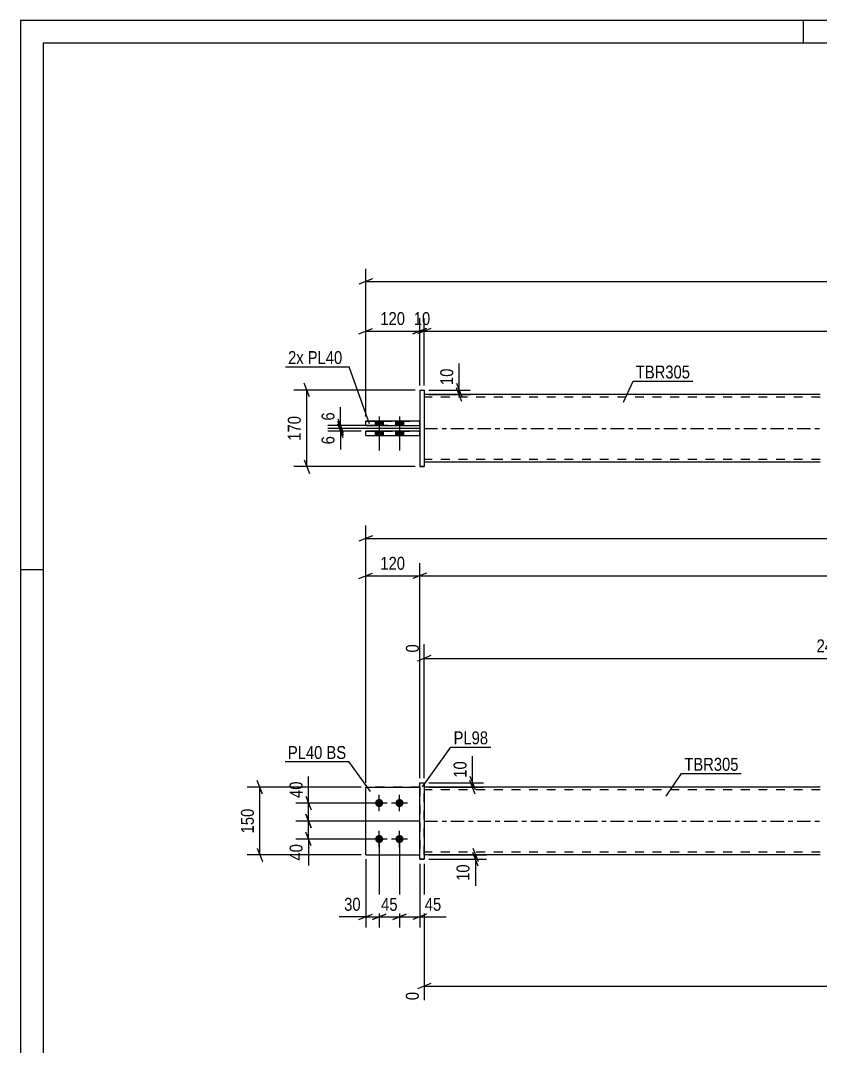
# Model space of a CAD drawing. Header units: millimetres. Extents: x 0 to 594, y 0 to 420.
# Drawn here: x 0 to 177.8, y 192.2 to 420 of the extents above; entities that cross this region are included whole.
import ezdxf

# ---------------------------------------------------------------- set-up
doc = ezdxf.new("R2010")
doc.units = ezdxf.units.MM
doc.linetypes.add('DXK_LINE_DOT2', pattern=[3.9198, 1.9599, -1.9599])
doc.linetypes.add('DXK_LINE_DOT3', pattern=[5.9187, 2.979, -0.9799, 0.9799, -0.9799])
doc.styles.add('Arial Narrow', font='ARIALN.TTF', dxfattribs={"height": 0.2})

# ---------------------------------------------------------------- blocks, each defined once
blk = doc.blocks.new('Unknown-580609718-1130')
at = {"color": 5, "linetype": 'Continuous'}
for p, q in [((594, 420), (0, 420)), ((0, 420), (0, 0)), ((174, 415), (174, 420)), ((589, 415), (5, 415)), ((5, 415), (5, 5)), ((5, 298), (0, 298))]:
    blk.add_line(p, q, dxfattribs=at)
blk = doc.blocks.new('Part-580609718-1679 - 1673')
at = {"color": 7, "linetype": 'DXK_LINE_DOT2'}
for p, q in [((76.7, 234.73), (76.7, 249.73)), ((76.7, 249.73), (88.7, 249.73)), ((88.7, 249.73), (76.7, 249.73)), ((88.7, 249.73), (88.7, 234.73)), ((76.7, 234.73), (76.7, 234.73)), ((76.7, 234.73), (88.7, 234.73)), ((76.7, 234.73), (88.7, 234.73)), ((88.7, 234.73), (88.7, 234.73))]:
    blk.add_line(p, q, dxfattribs=at)
blk = doc.blocks.new('Part-580609718-1700 - 1673')
at = {"color": 2, "linetype": 'Continuous'}
for p, q in [((177.7, 249.73), (89.7, 249.73)), ((177.7, 234.73), (89.7, 234.73))]:
    blk.add_line(p, q, dxfattribs=at)
at = {"color": 7, "linetype": 'DXK_LINE_DOT2'}
for p, q in [((89.7, 234.73), (89.7, 249.73)), ((177.7, 249.13), (89.7, 249.13)), ((177.7, 235.33), (89.7, 235.33))]:
    blk.add_line(p, q, dxfattribs=at)
at = {"color": 7, "linetype": 'DXK_LINE_DOT3'}
blk.add_line((89.7, 242.23), (177.7, 242.23), dxfattribs=at)
blk = doc.blocks.new('Part-580609718-1684 - 1673')
at = {"color": 2, "linetype": 'Continuous'}
for p, q in [((76.7, 234.73), (76.7, 249.73)), ((76.7, 249.73), (88.7, 249.73)), ((76.7, 234.73), (76.7, 234.73)), ((76.7, 234.73), (88.7, 234.73))]:
    blk.add_line(p, q, dxfattribs=at)
at = {"color": 7, "linetype": 'DXK_LINE_DOT2'}
for p, q in [((88.7, 249.73), (76.7, 249.73)), ((88.7, 249.73), (88.7, 234.73)), ((76.7, 234.73), (76.7, 234.73)), ((76.7, 234.73), (88.7, 234.73)), ((88.7, 234.73), (88.7, 234.73))]:
    blk.add_line(p, q, dxfattribs=at)
blk = doc.blocks.new('Bolt-580609718-1709 - 1673')
at = {"linetype": 'Continuous'}
for points in [[(79.7, 245.33), (79.52, 245.35), (79.34, 245.41), (79.18, 245.5), (79.04, 245.63), (78.92, 245.78), (78.85, 245.95), (78.81, 246.13), (78.81, 246.32), (78.85, 246.51), (78.92, 246.68), (79.04, 246.83), (79.18, 246.96), (79.34, 247.05), (79.52, 247.11), (79.7, 247.13), (79.89, 247.11), (80.07, 247.05), (80.23, 246.96), (80.37, 246.83), (80.48, 246.68), (80.56, 246.51), (80.6, 246.32), (80.6, 246.13), (80.56, 245.95), (80.48, 245.78), (80.37, 245.63), (80.23, 245.5), (80.07, 245.41), (79.89, 245.35)], [(84.2, 245.33), (84.02, 245.35), (83.84, 245.41), (83.68, 245.5), (83.54, 245.63), (83.42, 245.78), (83.35, 245.95), (83.31, 246.13), (83.31, 246.32), (83.35, 246.51), (83.42, 246.68), (83.54, 246.83), (83.68, 246.96), (83.84, 247.05), (84.02, 247.11), (84.2, 247.13), (84.39, 247.11), (84.57, 247.05), (84.73, 246.96), (84.87, 246.83), (84.98, 246.68), (85.06, 246.51), (85.1, 246.32), (85.1, 246.13), (85.06, 245.95), (84.98, 245.78), (84.87, 245.63), (84.73, 245.5), (84.57, 245.41), (84.39, 245.35)], [(79.7, 237.33), (79.52, 237.35), (79.34, 237.41), (79.18, 237.5), (79.04, 237.63), (78.92, 237.78), (78.85, 237.95), (78.81, 238.13), (78.81, 238.32), (78.85, 238.51), (78.92, 238.68), (79.04, 238.83), (79.18, 238.96), (79.34, 239.05), (79.52, 239.11), (79.7, 239.13), (79.89, 239.11), (80.07, 239.05), (80.23, 238.96), (80.37, 238.83), (80.48, 238.68), (80.56, 238.51), (80.6, 238.32), (80.6, 238.13), (80.56, 237.95), (80.48, 237.78), (80.37, 237.63), (80.23, 237.5), (80.07, 237.41), (79.89, 237.35)], [(84.2, 237.33), (84.02, 237.35), (83.84, 237.41), (83.68, 237.5), (83.54, 237.63), (83.42, 237.78), (83.35, 237.95), (83.31, 238.13), (83.31, 238.32), (83.35, 238.51), (83.42, 238.68), (83.54, 238.83), (83.68, 238.96), (83.84, 239.05), (84.02, 239.11), (84.2, 239.13), (84.39, 239.11), (84.57, 239.05), (84.73, 238.96), (84.87, 238.83), (84.98, 238.68), (85.06, 238.51), (85.1, 238.32), (85.1, 238.13), (85.06, 237.95), (84.98, 237.78), (84.87, 237.63), (84.73, 237.5), (84.57, 237.41), (84.39, 237.35)]]:
    blk.add_hatch(color=1, dxfattribs=at).paths.add_polyline_path(points)
at = {"color": 1, "linetype": 'Continuous'}
for p, q in [((81.5, 246.23), (77.9, 246.23)), ((79.7, 244.43), (79.7, 248.03)), ((86, 246.23), (82.4, 246.23)), ((84.2, 244.43), (84.2, 248.03)), ((79.7, 236.43), (79.7, 240.03)), ((84.2, 236.43), (84.2, 240.03)), ((81.5, 238.23), (77.9, 238.23)), ((86, 238.23), (82.4, 238.23))]:
    blk.add_line(p, q, dxfattribs=at)
blk = doc.blocks.new('Part-580609718-1720 - 1673')
at = {"color": 2, "linetype": 'Continuous'}
for p, q in [((88.7, 250.73), (89.7, 250.73)), ((88.7, 233.73), (88.7, 250.73)), ((89.7, 250.73), (89.7, 250.73)), ((89.7, 250.73), (89.7, 233.73)), ((88.7, 233.73), (89.7, 233.73))]:
    blk.add_line(p, q, dxfattribs=at)
at = {"color": 7, "linetype": 'DXK_LINE_DOT2'}
for p, q in [((88.7, 250.73), (89.7, 250.73)), ((89.7, 233.73), (88.7, 233.73)), ((88.7, 233.73), (88.7, 233.73)), ((89.7, 233.73), (89.7, 233.73))]:
    blk.add_line(p, q, dxfattribs=at)
blk = doc.blocks.new('Part-580609718-1418 - 1367')
at = {"color": 2, "linetype": 'Continuous'}
for p, q in [((76.7, 327.83), (76.7, 328.83)), ((88.7, 328.83), (76.7, 328.83)), ((76.7, 327.83), (76.7, 327.83)), ((76.7, 327.83), (88.7, 327.83))]:
    blk.add_line(p, q, dxfattribs=at)
at = {"color": 7, "linetype": 'DXK_LINE_DOT2'}
for p, q in [((76.7, 328.83), (88.7, 328.83)), ((88.7, 327.83), (88.7, 328.83)), ((76.7, 327.83), (88.7, 327.83))]:
    blk.add_line(p, q, dxfattribs=at)
blk = doc.blocks.new('Bolt-580609718-1370 - 1367')
at = {"linetype": 'Continuous'}
for points in [[(78.8, 330.03), (80.6, 330.03), (80.6, 331.03), (78.8, 331.03)], [(78.8, 330.03), (80.6, 330.03), (80.6, 331.03), (78.8, 331.03)], [(83.3, 330.03), (85.1, 330.03), (85.1, 331.03), (83.3, 331.03)], [(83.3, 330.03), (85.1, 330.03), (85.1, 331.03), (83.3, 331.03)], [(78.8, 327.83), (80.6, 327.83), (80.6, 328.83), (78.8, 328.83)], [(78.8, 327.83), (80.6, 327.83), (80.6, 328.83), (78.8, 328.83)], [(83.3, 327.83), (85.1, 327.83), (85.1, 328.83), (83.3, 328.83)], [(83.3, 327.83), (85.1, 327.83), (85.1, 328.83), (83.3, 328.83)]]:
    blk.add_hatch(color=1, dxfattribs=at).paths.add_polyline_path(points)
at = {"color": 1, "linetype": 'Continuous'}
for p, q in [((78.8, 331.03), (78.8, 330.03)), ((78.8, 331.03), (78.8, 330.03)), ((79.7, 332.03), (79.7, 324.53)), ((79.7, 332.03), (79.7, 324.53)), ((80.6, 331.03), (80.6, 330.03)), ((80.6, 331.03), (80.6, 330.03)), ((83.3, 331.03), (83.3, 330.03)), ((83.3, 331.03), (83.3, 330.03)), ((84.2, 332.03), (84.2, 324.53)), ((84.2, 332.03), (84.2, 324.53)), ((85.1, 331.03), (85.1, 330.03)), ((85.1, 331.03), (85.1, 330.03)), ((78.8, 328.83), (78.8, 327.83)), ((78.8, 328.83), (78.8, 327.83)), ((80.6, 328.83), (80.6, 327.83)), ((80.6, 328.83), (80.6, 327.83)), ((83.3, 328.83), (83.3, 327.83)), ((83.3, 328.83), (83.3, 327.83)), ((85.1, 328.83), (85.1, 327.83)), ((85.1, 328.83), (85.1, 327.83))]:
    blk.add_line(p, q, dxfattribs=at)
blk = doc.blocks.new('Part-580609718-1456 - 1367')
at = {"color": 2, "linetype": 'Continuous'}
for p, q in [((177.7, 336.93), (89.7, 336.93)), ((177.7, 321.93), (89.7, 321.93))]:
    blk.add_line(p, q, dxfattribs=at)
at = {"color": 7, "linetype": 'DXK_LINE_DOT2'}
for p, q in [((89.7, 336.93), (89.7, 321.93)), ((177.7, 336.33), (89.7, 336.33)), ((177.7, 322.53), (89.7, 322.53))]:
    blk.add_line(p, q, dxfattribs=at)
at = {"color": 7, "linetype": 'DXK_LINE_DOT3'}
blk.add_line((89.7, 329.43), (177.7, 329.43), dxfattribs=at)
blk = doc.blocks.new('Part-580609718-1413 - 1367')
at = {"color": 2, "linetype": 'Continuous'}
for p, q in [((76.7, 330.03), (76.7, 331.03)), ((88.7, 331.03), (76.7, 331.03)), ((76.7, 330.03), (76.7, 330.03)), ((76.7, 330.03), (88.7, 330.03))]:
    blk.add_line(p, q, dxfattribs=at)
at = {"color": 7, "linetype": 'DXK_LINE_DOT2'}
for p, q in [((76.7, 331.03), (88.7, 331.03)), ((88.7, 330.03), (88.7, 331.03)), ((76.7, 330.03), (88.7, 330.03))]:
    blk.add_line(p, q, dxfattribs=at)
blk = doc.blocks.new('Part-580609718-1398 - 1367')
at = {"color": 2, "linetype": 'Continuous'}
for p, q in [((88.7, 337.93), (89.7, 337.93)), ((88.7, 337.93), (88.7, 320.93)), ((89.7, 337.93), (89.7, 337.93)), ((89.7, 337.93), (89.7, 320.93)), ((89.7, 320.93), (88.7, 320.93)), ((88.7, 320.93), (88.7, 320.93))]:
    blk.add_line(p, q, dxfattribs=at)
at = {"color": 7, "linetype": 'DXK_LINE_DOT2'}
for p, q in [((88.7, 337.93), (89.7, 337.93)), ((88.7, 320.93), (89.7, 320.93)), ((88.7, 320.93), (88.7, 320.93))]:
    blk.add_line(p, q, dxfattribs=at)
blk = doc.blocks.new('StraightDimension-580609718-1891 - 1673')
at = {"color": 7, "linetype": 'Continuous'}
for p, q in [((90.7, 234.73), (103.51, 234.73)), ((100.51, 236.23), (101.71, 233.23)), ((101.71, 232.23), (100.51, 235.23)), ((101.11, 233.73), (101.11, 234.73)), ((90.7, 233.73), (103.51, 233.73))]:
    blk.add_line(p, q, dxfattribs=at)
at = {"color": 0}
blk.add_wipeout([(100.36, 233.2), (96.16, 233.2), (96.16, 228.35), (100.36, 228.35)], dxfattribs=at)
at = {"color": 7, "linetype": 'Continuous'}
blk.add_line((101.11, 233.73), (101.11, 227.82), dxfattribs=at)
blk.add_line((101.11, 233.73), (101.11, 227.82), dxfattribs=at)
at = {"color": 3, "style": 'Arial Narrow'}
blk.add_text('10', height=2.863, rotation=90.0002, dxfattribs=at).set_placement((99.76, 228.95))
blk = doc.blocks.new('StraightDimension-580609718-1827 - 1673')
at = {"color": 7, "linetype": 'Continuous'}
for p, q in [((79.7, 237.23), (79.7, 218.56)), ((76.7, 233.73), (76.7, 218.56)), ((75.2, 220.36), (78.2, 221.56)), ((81.2, 221.56), (78.2, 220.36)), ((76.7, 220.96), (79.7, 220.96))]:
    blk.add_line(p, q, dxfattribs=at)
at = {"color": 0}
blk.add_wipeout([(76.18, 221.71), (76.18, 225.91), (71.32, 225.91), (71.32, 221.71)], dxfattribs=at)
at = {"color": 7, "linetype": 'Continuous'}
blk.add_line((76.7, 220.96), (70.8, 220.96), dxfattribs=at)
blk.add_line((76.7, 220.96), (70.8, 220.96), dxfattribs=at)
at = {"color": 3, "style": 'Arial Narrow'}
blk.add_text('30', height=2.863, dxfattribs=at).set_placement((71.92, 222.31))
blk = doc.blocks.new('StraightDimension-580609718-1806 - 1673')
at = {"color": 7, "linetype": 'Continuous'}
for p, q in [((271.39, 260.26), (271.39, 286.98)), ((89.7, 251.73), (89.7, 281.49)), ((91.2, 278.96), (88.2, 277.76)), ((89.7, 278.36), (271.39, 278.36)), ((269.89, 277.76), (272.89, 278.96))]:
    blk.add_line(p, q, dxfattribs=at)
at = {"color": 0, "linetype": 'Continuous'}
for points in [[(270.79, 287.58), (266.59, 287.58), (266.59, 279.06), (270.79, 279.06)], [(89.1, 282.09), (84.9, 282.09), (84.9, 279.06), (89.1, 279.06)]]:
    blk.add_wipeout(points, dxfattribs=at)
at = {"color": 0}
blk.add_wipeout([(184.8, 279.11), (184.8, 283.31), (176.29, 283.31), (176.29, 279.11)], dxfattribs=at)
at = {"color": 3, "linetype": 'Continuous', "style": 'Arial Narrow'}
for s, height, p in [('2465', 2.863, (270.19, 279.66)), ('0', 2.86, (88.5, 279.66))]:
    blk.add_text(s, height=height, rotation=90.0002, dxfattribs=at).set_placement(p)
at = {"color": 3, "style": 'Arial Narrow'}
blk.add_text('2465', height=2.863, dxfattribs=at).set_placement((176.89, 279.71))
blk = doc.blocks.new('StraightDimension-580609718-2057 - 1673')
at = {"color": 7, "linetype": 'Continuous'}
for p, q in [((76.7, 250.73), (76.7, 299.53)), ((88.7, 251.73), (88.7, 299.53)), ((75.2, 296.08), (78.2, 297.28)), ((76.7, 296.68), (88.7, 296.68)), ((90.2, 297.28), (87.2, 296.08))]:
    blk.add_line(p, q, dxfattribs=at)
at = {"color": 0}
blk.add_wipeout([(86.05, 297.43), (86.05, 301.63), (79.36, 301.63), (79.36, 297.43)], dxfattribs=at)
at = {"color": 3, "style": 'Arial Narrow'}
blk.add_text('120', height=2.863, dxfattribs=at).set_placement((79.96, 298.03))
blk = doc.blocks.new('StraightDimension-580609718-1900 - 1673')
at = {"color": 7, "linetype": 'Continuous'}
for p, q in [((90.7, 250.73), (102.85, 250.73)), ((99.85, 252.23), (101.05, 249.23)), ((101.05, 248.23), (99.85, 251.23)), ((100.45, 249.73), (100.45, 250.73)), ((90.7, 249.73), (102.85, 249.73))]:
    blk.add_line(p, q, dxfattribs=at)
at = {"color": 0}
blk.add_wipeout([(99.7, 256.11), (95.5, 256.11), (95.5, 251.25), (99.7, 251.25)], dxfattribs=at)
at = {"color": 7, "linetype": 'Continuous'}
blk.add_line((100.45, 250.73), (100.45, 256.63), dxfattribs=at)
blk.add_line((100.45, 250.73), (100.45, 256.63), dxfattribs=at)
at = {"color": 3, "style": 'Arial Narrow'}
blk.add_text('10', height=2.863, rotation=90.0002, dxfattribs=at).set_placement((99.1, 251.85))
blk = doc.blocks.new('StraightDimension-580609718-1909 - 1673')
at = {"color": 7, "linetype": 'Continuous'}
for p, q in [((78.7, 246.23), (61.16, 246.23)), ((63.41, 247.73), (64.61, 244.73)), ((64.01, 242.23), (64.01, 246.23)), ((88.7, 242.23), (61.16, 242.23)), ((64.61, 240.73), (63.41, 243.73))]:
    blk.add_line(p, q, dxfattribs=at)
at = {"color": 0}
blk.add_wipeout([(63.26, 251.61), (59.06, 251.61), (59.06, 246.75), (63.26, 246.75)], dxfattribs=at)
at = {"color": 7, "linetype": 'Continuous'}
blk.add_line((64.01, 246.23), (64.01, 252.13), dxfattribs=at)
blk.add_line((64.01, 246.23), (64.01, 252.13), dxfattribs=at)
at = {"color": 3, "style": 'Arial Narrow'}
blk.add_text('40', height=2.863, rotation=90.0002, dxfattribs=at).set_placement((62.66, 247.35))
blk = doc.blocks.new('StraightDimension-580609718-1878 - 1673')
at = {"color": 7, "linetype": 'Continuous'}
for p, q in [((89.7, 232.73), (89.7, 202.45)), ((293.21, 233.73), (293.21, 196.96)), ((91.2, 206.18), (88.2, 204.98)), ((89.7, 205.58), (293.21, 205.58)), ((291.71, 204.98), (294.71, 206.18))]:
    blk.add_line(p, q, dxfattribs=at)
at = {"color": 0}
blk.add_wipeout([(195.71, 206.33), (195.71, 210.53), (187.2, 210.53), (187.2, 206.33)], dxfattribs=at)
at = {"color": 0, "linetype": 'Continuous'}
for points in [[(89.1, 204.88), (84.9, 204.88), (84.9, 201.85), (89.1, 201.85)], [(292.61, 204.88), (288.41, 204.88), (288.41, 196.36), (292.61, 196.36)]]:
    blk.add_wipeout(points, dxfattribs=at)
at = {"color": 3, "style": 'Arial Narrow'}
blk.add_text('2683', height=2.863, dxfattribs=at).set_placement((187.8, 206.93))
at = {"color": 3, "linetype": 'Continuous', "style": 'Arial Narrow'}
for s, height, p in [('0', 2.86, (88.5, 202.45)), ('2683', 2.863, (292.01, 196.96))]:
    blk.add_text(s, height=height, rotation=90.0002, dxfattribs=at).set_placement(p)
blk = doc.blocks.new('StraightDimension-580609718-1746 - 1673')
at = {"color": 7, "linetype": 'Continuous'}
for p, q in [((76.7, 250.73), (76.7, 307.83)), ((78.2, 305.58), (75.2, 304.38)), ((76.7, 304.98), (518.32, 304.98))]:
    blk.add_line(p, q, dxfattribs=at)
blk = doc.blocks.new('StraightDimension-580609718-2050 - 1673')
at = {"color": 7, "linetype": 'Continuous'}
for p, q in [((88.7, 251.73), (88.7, 299.53)), ((90.2, 297.28), (87.2, 296.08)), ((88.7, 296.68), (506.32, 296.68))]:
    blk.add_line(p, q, dxfattribs=at)
blk = doc.blocks.new('StraightDimension-580609718-1813 - 1673')
at = {"color": 7, "linetype": 'Continuous'}
for p, q in [((84.2, 237.23), (84.2, 218.56)), ((88.7, 232.73), (88.7, 218.56)), ((82.7, 220.36), (85.7, 221.56)), ((90.2, 221.56), (87.2, 220.36)), ((84.2, 220.96), (88.7, 220.96))]:
    blk.add_line(p, q, dxfattribs=at)
at = {"color": 0}
blk.add_wipeout([(94.09, 221.71), (94.09, 225.91), (89.23, 225.91), (89.23, 221.71)], dxfattribs=at)
at = {"color": 7, "linetype": 'Continuous'}
blk.add_line((88.7, 220.96), (94.61, 220.96), dxfattribs=at)
blk.add_line((88.7, 220.96), (94.61, 220.96), dxfattribs=at)
at = {"color": 3, "style": 'Arial Narrow'}
blk.add_text('45', height=2.863, dxfattribs=at).set_placement((89.83, 222.31))
blk = doc.blocks.new('StraightDimension-580609718-1820 - 1673')
at = {"color": 7, "linetype": 'Continuous'}
for p, q in [((79.7, 237.23), (79.7, 218.56)), ((84.2, 237.23), (84.2, 218.56)), ((78.2, 220.36), (81.2, 221.56)), ((85.7, 221.56), (82.7, 220.36)), ((79.7, 220.96), (84.2, 220.96))]:
    blk.add_line(p, q, dxfattribs=at)
at = {"color": 0}
blk.add_wipeout([(84.38, 221.71), (84.38, 225.91), (79.53, 225.91), (79.53, 221.71)], dxfattribs=at)
at = {"color": 3, "style": 'Arial Narrow'}
blk.add_text('45', height=2.863, dxfattribs=at).set_placement((80.13, 222.31))
blk = doc.blocks.new('StraightDimension-580609718-1922 - 1673')
at = {"color": 7, "linetype": 'Continuous'}
for p, q in [((88.7, 242.23), (61.16, 242.23)), ((63.41, 243.73), (64.61, 240.73)), ((64.01, 238.23), (64.01, 242.23)), ((64.61, 236.73), (63.41, 239.73)), ((78.7, 238.23), (61.16, 238.23))]:
    blk.add_line(p, q, dxfattribs=at)
at = {"color": 0}
blk.add_wipeout([(63.26, 237.7), (59.06, 237.7), (59.06, 232.85), (63.26, 232.85)], dxfattribs=at)
at = {"color": 7, "linetype": 'Continuous'}
blk.add_line((64.01, 238.23), (64.01, 232.32), dxfattribs=at)
blk.add_line((64.01, 238.23), (64.01, 232.32), dxfattribs=at)
at = {"color": 3, "style": 'Arial Narrow'}
blk.add_text('40', height=2.863, rotation=90.0002, dxfattribs=at).set_placement((62.66, 233.45))
blk = doc.blocks.new('StraightDimension-580609718-1979 - 1673')
at = {"color": 7, "linetype": 'Continuous'}
for p, q in [((53.8, 248.23), (52.6, 251.23)), ((75.7, 249.73), (50.35, 249.73)), ((53.2, 234.73), (53.2, 249.73)), ((75.7, 234.73), (50.35, 234.73)), ((52.6, 236.23), (53.8, 233.23))]:
    blk.add_line(p, q, dxfattribs=at)
at = {"color": 0}
blk.add_wipeout([(52.45, 245.57), (48.25, 245.57), (48.25, 238.89), (52.45, 238.89)], dxfattribs=at)
at = {"color": 3, "style": 'Arial Narrow'}
blk.add_text('150', height=2.863, rotation=90.0002, dxfattribs=at).set_placement((51.85, 239.49))
blk = doc.blocks.new('StraightDimension-580609718-1471 - 1367')
at = {"color": 7, "linetype": 'Continuous'}
for p, q in [((90.7, 337.93), (99.88, 337.93)), ((96.88, 339.43), (98.08, 336.43)), ((98.08, 335.43), (96.88, 338.43)), ((97.48, 336.93), (97.48, 337.93)), ((90.7, 336.93), (99.88, 336.93))]:
    blk.add_line(p, q, dxfattribs=at)
at = {"color": 0}
blk.add_wipeout([(96.73, 343.32), (92.53, 343.32), (92.53, 338.46), (96.73, 338.46)], dxfattribs=at)
at = {"color": 7, "linetype": 'Continuous'}
blk.add_line((97.48, 337.93), (97.48, 343.84), dxfattribs=at)
blk.add_line((97.48, 337.93), (97.48, 343.84), dxfattribs=at)
at = {"color": 3, "style": 'Arial Narrow'}
blk.add_text('10', height=2.863, rotation=90.0002, dxfattribs=at).set_placement((96.13, 339.06))
blk = doc.blocks.new('StraightDimension-580609718-1525 - 1367')
at = {"color": 7, "linetype": 'Continuous'}
for p, q in [((87.7, 337.93), (60.76, 337.93)), ((64.21, 336.43), (63.01, 339.43)), ((63.61, 320.93), (63.61, 337.93)), ((63.01, 322.43), (64.21, 319.43)), ((87.7, 320.93), (60.76, 320.93))]:
    blk.add_line(p, q, dxfattribs=at)
at = {"color": 0}
blk.add_wipeout([(62.86, 332.78), (58.66, 332.78), (58.66, 326.09), (62.86, 326.09)], dxfattribs=at)
at = {"color": 3, "style": 'Arial Narrow'}
blk.add_text('170', height=2.863, rotation=90.0002, dxfattribs=at).set_placement((62.26, 326.69))
blk = doc.blocks.new('StraightDimension-580609718-1489 - 1367')
at = {"color": 7, "linetype": 'Continuous'}
for p, q in [((70.51, 331.53), (71.71, 328.53)), ((71.71, 327.93), (70.51, 330.93)), ((81.7, 330.03), (68.26, 330.03)), ((88.7, 329.43), (68.26, 329.43)), ((71.11, 329.43), (71.11, 330.03))]:
    blk.add_line(p, q, dxfattribs=at)
at = {"color": 0}
blk.add_wipeout([(70.36, 333.59), (66.16, 333.59), (66.16, 330.56), (70.36, 330.56)], dxfattribs=at)
at = {"color": 7, "linetype": 'Continuous'}
blk.add_line((71.11, 330.03), (71.11, 334.11), dxfattribs=at)
blk.add_line((71.11, 330.03), (71.11, 334.11), dxfattribs=at)
at = {"color": 3, "style": 'Arial Narrow'}
blk.add_text('6', height=2.86, rotation=90.0002, dxfattribs=at).set_placement((69.76, 331.16))
blk = doc.blocks.new('StraightDimension-580609718-1508 - 1367')
at = {"color": 7, "linetype": 'Continuous'}
for p, q in [((70.51, 330.93), (71.71, 327.93)), ((88.7, 329.43), (68.26, 329.43)), ((75.7, 328.83), (68.26, 328.83)), ((71.71, 327.33), (70.51, 330.33)), ((71.11, 328.83), (71.11, 329.43))]:
    blk.add_line(p, q, dxfattribs=at)
at = {"color": 0}
blk.add_wipeout([(70.36, 328.31), (66.16, 328.31), (66.16, 325.28), (70.36, 325.28)], dxfattribs=at)
at = {"color": 7, "linetype": 'Continuous'}
blk.add_line((71.11, 328.83), (71.11, 324.76), dxfattribs=at)
blk.add_line((71.11, 328.83), (71.11, 324.76), dxfattribs=at)
at = {"color": 3, "style": 'Arial Narrow'}
blk.add_text('6', height=2.86, rotation=90.0002, dxfattribs=at).set_placement((69.76, 325.88))
blk = doc.blocks.new('StraightDimension-580609718-1545 - 1367')
at = {"color": 7, "linetype": 'Continuous'}
for p, q in [((76.7, 332.03), (76.7, 364.88)), ((78.2, 362.63), (75.2, 361.43)), ((76.7, 362.03), (518.32, 362.03))]:
    blk.add_line(p, q, dxfattribs=at)
blk = doc.blocks.new('StraightDimension-580609718-1556 - 1367')
at = {"color": 7, "linetype": 'Continuous'}
for p, q in [((88.7, 338.93), (88.7, 353.88)), ((89.7, 338.93), (89.7, 353.88)), ((87.2, 350.43), (90.2, 351.63)), ((91.2, 351.63), (88.2, 350.43)), ((88.7, 351.03), (89.7, 351.03))]:
    blk.add_line(p, q, dxfattribs=at)
at = {"color": 0}
blk.add_wipeout([(91.63, 351.78), (91.63, 355.98), (86.78, 355.98), (86.78, 351.78)], dxfattribs=at)
at = {"color": 3, "style": 'Arial Narrow'}
blk.add_text('10', height=2.863, dxfattribs=at).set_placement((87.38, 352.38))
blk = doc.blocks.new('StraightDimension-580609718-1566 - 1367')
at = {"color": 7, "linetype": 'Continuous'}
for p, q in [((76.7, 332.03), (76.7, 353.88)), ((88.7, 338.93), (88.7, 353.88)), ((75.2, 350.43), (78.2, 351.63)), ((76.7, 351.03), (88.7, 351.03)), ((90.2, 351.63), (87.2, 350.43))]:
    blk.add_line(p, q, dxfattribs=at)
at = {"color": 0}
blk.add_wipeout([(86.05, 351.78), (86.05, 355.98), (79.36, 355.98), (79.36, 351.78)], dxfattribs=at)
at = {"color": 3, "style": 'Arial Narrow'}
blk.add_text('120', height=2.863, dxfattribs=at).set_placement((79.96, 352.38))
blk = doc.blocks.new('StraightDimension-580609718-1576 - 1367')
at = {"color": 7, "linetype": 'Continuous'}
for p, q in [((89.7, 338.93), (89.7, 353.88)), ((91.2, 351.63), (88.2, 350.43)), ((89.7, 351.03), (505.32, 351.03))]:
    blk.add_line(p, q, dxfattribs=at)
blk = doc.blocks.new('Mark-580609718-1696 - 1673')
at = {"color": 0}
blk.add_wipeout([(159.55, 253.4), (159.55, 256.4), (147.5, 256.4), (147.5, 253.4)], dxfattribs=at)
blk.add_wipeout([(159.55, 253.4), (159.55, 256.4), (147.5, 256.4), (147.5, 253.4)], dxfattribs=at)
at = {"color": 30, "linetype": 'Continuous'}
for p, q in [((143.5, 247.75), (146.9, 252.8)), ((146.9, 252.8), (160.15, 252.8))]:
    blk.add_line(p, q, dxfattribs=at)
at = {"color": 3, "style": 'Arial Narrow'}
blk.add_text('TBR305', height=2.863, dxfattribs=at).set_placement((147.5, 253.4))
blk = doc.blocks.new('Mark-580609718-1716 - 1673')
at = {"color": 0}
blk.add_wipeout([(103.91, 259.27), (103.91, 262.27), (96.23, 262.27), (96.23, 259.27)], dxfattribs=at)
blk.add_wipeout([(103.91, 259.27), (103.91, 262.27), (96.23, 262.27), (96.23, 259.27)], dxfattribs=at)
at = {"color": 30, "linetype": 'Continuous'}
for p, q in [((89.34, 249.81), (95.63, 258.67)), ((95.63, 258.67), (104.51, 258.67))]:
    blk.add_line(p, q, dxfattribs=at)
at = {"color": 3, "style": 'Arial Narrow'}
blk.add_text('PL98', height=2.863, dxfattribs=at).set_placement((96.23, 259.27))
blk = doc.blocks.new('MarkSet-580609718-2089 - 1673')
at = {"color": 0}
blk.add_wipeout([(67.08, 256.02), (67.08, 259.02), (59.41, 259.02), (59.41, 256.02)], dxfattribs=at)
blk.add_wipeout([(67.08, 256.02), (67.08, 259.02), (59.41, 259.02), (59.41, 256.02)], dxfattribs=at)
blk.add_wipeout([(72.36, 256.02), (72.36, 259.02), (67.98, 259.02), (67.98, 256.02)], dxfattribs=at)
blk.add_wipeout([(72.36, 256.02), (72.36, 259.02), (67.98, 259.02), (67.98, 256.02)], dxfattribs=at)
at = {"color": 30, "linetype": 'Continuous'}
for p in [(58.81, 255.42), (77.74, 248.79)]:
    blk.add_line(p, (72.96, 255.42), dxfattribs=at)
at = {"color": 3, "style": 'Arial Narrow'}
for s, p in [('PL40', (59.41, 256.02)), ('BS', (67.98, 256.02))]:
    blk.add_text(s, height=2.863, dxfattribs=at).set_placement(p)
blk = doc.blocks.new('Mark-580609718-1452 - 1367')
at = {"color": 0}
blk.add_wipeout([(148.77, 340.51), (148.77, 343.51), (136.72, 343.51), (136.72, 340.51)], dxfattribs=at)
blk.add_wipeout([(148.77, 340.51), (148.77, 343.51), (136.72, 343.51), (136.72, 340.51)], dxfattribs=at)
at = {"color": 30, "linetype": 'Continuous'}
for p, q in [((134.01, 335.24), (136.12, 339.91)), ((136.12, 339.91), (149.37, 339.91))]:
    blk.add_line(p, q, dxfattribs=at)
at = {"color": 3, "style": 'Arial Narrow'}
blk.add_text('TBR305', height=2.863, dxfattribs=at).set_placement((136.72, 340.51))
blk = doc.blocks.new('MarkSet-580609718-1664 - 1367')
at = {"color": 30, "linetype": 'Continuous'}
blk.add_line((77.55, 330.42), (73, 343.12), dxfattribs=at)
at = {"color": 0}
blk.add_wipeout([(62.92, 343.72), (62.92, 346.72), (59.45, 346.72), (59.45, 343.72)], dxfattribs=at)
blk.add_wipeout([(62.92, 343.72), (62.92, 346.72), (59.45, 346.72), (59.45, 343.72)], dxfattribs=at)
blk.add_wipeout([(71.5, 343.72), (71.5, 346.72), (63.82, 346.72), (63.82, 343.72)], dxfattribs=at)
blk.add_wipeout([(71.5, 343.72), (71.5, 346.72), (63.82, 346.72), (63.82, 343.72)], dxfattribs=at)
at = {"color": 30, "linetype": 'Continuous'}
blk.add_line((58.85, 343.12), (73, 343.12), dxfattribs=at)
at = {"color": 3, "style": 'Arial Narrow'}
for s, p in [('2x', (59.45, 343.72)), ('PL40', (63.82, 343.72))]:
    blk.add_text(s, height=2.863, dxfattribs=at).set_placement(p)

msp = doc.modelspace()

# ---------------------------------------------------------------- block references
for name in ['Unknown-580609718-1130', 'Part-580609718-1398 - 1367', 'Part-580609718-1456 - 1367', 'Part-580609718-1413 - 1367', 'Bolt-580609718-1370 - 1367', 'Part-580609718-1418 - 1367', 'Part-580609718-1720 - 1673', 'Part-580609718-1700 - 1673', 'Part-580609718-1679 - 1673', 'Part-580609718-1684 - 1673', 'Bolt-580609718-1709 - 1673']:
    msp.add_blockref(name, (0, 0))

# ---------------------------------------------------------------- next in the draw order: block references
for name in ['StraightDimension-580609718-1471 - 1367', 'StraightDimension-580609718-1525 - 1367', 'StraightDimension-580609718-1806 - 1673', 'StraightDimension-580609718-1827 - 1673', 'StraightDimension-580609718-1891 - 1673']:
    msp.add_blockref(name, (0, 0))

# ---------------------------------------------------------------- next in the draw order: block references
for name in ['StraightDimension-580609718-1489 - 1367', 'StraightDimension-580609718-2057 - 1673', 'StraightDimension-580609718-1878 - 1673']:
    msp.add_blockref(name, (0, 0))

# ---------------------------------------------------------------- next in the draw order: block references
for name in ['StraightDimension-580609718-1508 - 1367', 'StraightDimension-580609718-1900 - 1673', 'StraightDimension-580609718-1909 - 1673', 'StraightDimension-580609718-1813 - 1673']:
    msp.add_blockref(name, (0, 0))

# ---------------------------------------------------------------- next in the draw order: block references
for name in ['StraightDimension-580609718-1545 - 1367', 'StraightDimension-580609718-1746 - 1673', 'StraightDimension-580609718-1820 - 1673']:
    msp.add_blockref(name, (0, 0))

# ---------------------------------------------------------------- next in the draw order: block references
for name in ['StraightDimension-580609718-1556 - 1367', 'StraightDimension-580609718-2050 - 1673', 'StraightDimension-580609718-1922 - 1673']:
    msp.add_blockref(name, (0, 0))

# ---------------------------------------------------------------- next in the draw order: block references
for name in ['StraightDimension-580609718-1566 - 1367', 'Mark-580609718-1716 - 1673', 'Mark-580609718-1696 - 1673', 'StraightDimension-580609718-1979 - 1673']:
    msp.add_blockref(name, (0, 0))

# ---------------------------------------------------------------- next in the draw order: block references
for name in ['StraightDimension-580609718-1576 - 1367', 'MarkSet-580609718-1664 - 1367', 'MarkSet-580609718-2089 - 1673']:
    msp.add_blockref(name, (0, 0))

# ---------------------------------------------------------------- next in the draw order: block references
msp.add_blockref('Mark-580609718-1452 - 1367', (0, 0))

doc.saveas('drawing.dxf')
